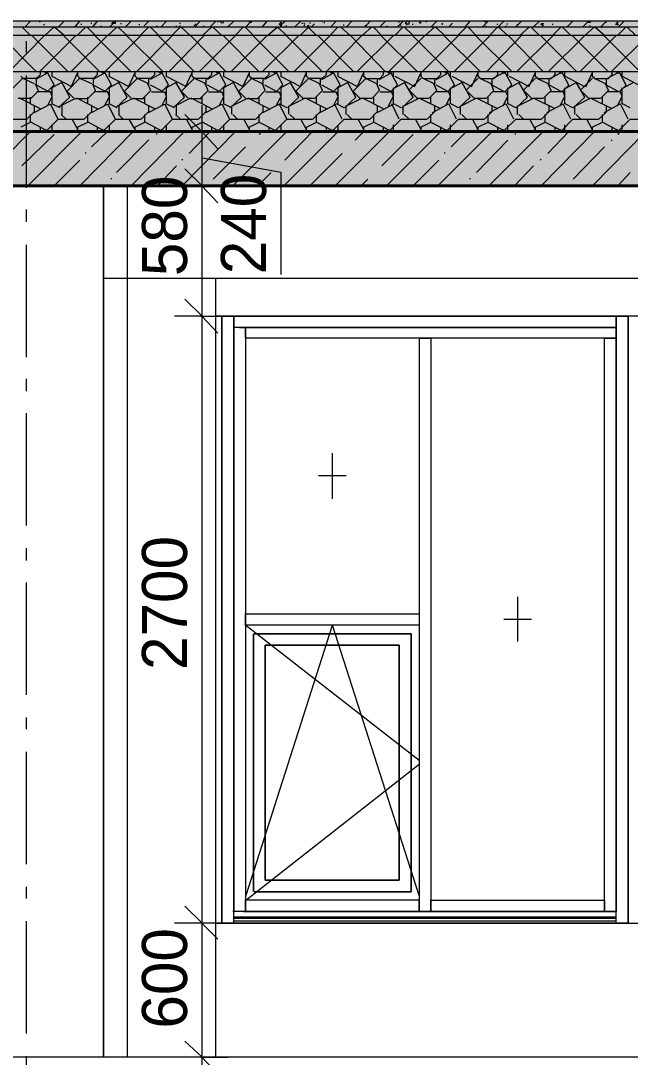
# Model space of a CAD drawing. Header units: millimetres. Extents: x -135211 to 49383, y -8033 to 228499.
# Drawn here: x -17969 to -15257, y 57055 to 61668 of the extents above; entities that cross this region are included whole.
import ezdxf

# ---------------------------------------------------------------- set-up
doc = ezdxf.new("R2010")
doc.units = ezdxf.units.MM
doc.layers.add('PDF _Геометрия', color=7, linetype='Continuous', true_color=0x1d1d1d)
doc.layers.add('PDF _Сплошная заливка', color=7, linetype='Continuous', true_color=0xffffff)
doc.layers.add('PDF _Текст', color=7, linetype='Continuous')

msp = doc.modelspace()

# ---------------------------------------------------------------- hatches: boundary and pattern name
at = {"layer": 'PDF _Сплошная заливка', "transparency": 33554559}
h = msp.add_hatch(color=256, dxfattribs=at)
h.paths.add_polyline_path([(-25691.9, 61763.6), (-25780.5, 61766.9), (-25912.9, 61766.9), (-25912.9, 61742.4), (-25806.2, 61742.4), (-25691.9, 61738.2), (-25581.8, 61734), (-25353.2, 61725.5), (-25243.2, 61721.3), (-25014.6, 61712.8), (-24904.5, 61708.6), (-24676, 61700.1), (-24565.9, 61695.9), (-24451.6, 61691.6), (-24341.5, 61687.4), (-24227.2, 61683.2), (-24117.2, 61679), (-24002.9, 61674.7), (-23892.8, 61670.5), (-23892.8, 61695.9), (-24002.9, 61700.1), (-24117.2, 61704.3), (-24227.2, 61708.6), (-24455.8, 61717), (-24565.9, 61721.3), (-24680.2, 61725.5), (-24790.2, 61729.7), (-25018.8, 61738.2), (-25128.9, 61742.4), (-25243.2, 61746.7), (-25353.2, 61750.9), (-25581.8, 61759.4)])
h.paths.add_polyline_path([(-263.8, 61742.4), (-263.8, 61766.9), (-569.8, 61766.9), (-763.3, 61763.6), (-1017.3, 61759.4), (-1267.1, 61755.1), (-1521.1, 61750.9), (-2020.6, 61742.4), (-2274.5, 61738.2), (-2524.3, 61734), (-2778.3, 61729.7), (-3028, 61725.5), (-3282, 61721.3), (-3781.5, 61712.8), (-4035.5, 61708.6), (-4285.3, 61704.3), (-4539.2, 61700.1), (-5038.7, 61691.6), (-5292.7, 61687.4), (-5542.5, 61683.2), (-5796.5, 61679), (-6046.2, 61674.7), (-6300.2, 61670.5), (-22601.7, 61666.3), (-22601.7, 61640.9), (-6300.2, 61645.1), (-6046.2, 61649.3), (-5796.5, 61653.6), (-5542.5, 61657.8), (-5292.7, 61662), (-5038.7, 61666.3), (-4539.2, 61674.7), (-4285.3, 61679), (-4035.5, 61683.2), (-3781.5, 61687.4), (-3282, 61695.9), (-3028, 61700.1), (-2778.3, 61704.3), (-2524.3, 61708.6), (-2274.5, 61712.8), (-2020.6, 61717), (-1521.1, 61725.5), (-1267.1, 61729.7), (-1017.3, 61734), (-763.3, 61738.2), (-513.6, 61742.4)])
h = msp.add_hatch(color=256, dxfattribs=at)
h.paths.add_polyline_path([(-25691.9, 61738.2), (-25779.1, 61741.4), (-25912.9, 61741.4), (-25912.9, 61704.3), (-25806.2, 61704.3), (-25691.9, 61700.1), (-25581.8, 61695.9), (-25353.2, 61687.4), (-25243.2, 61683.2), (-25014.6, 61674.7), (-24904.5, 61670.5), (-24676, 61662), (-24565.9, 61657.8), (-24451.6, 61653.6), (-24341.5, 61649.3), (-24227.2, 61645.1), (-24117.2, 61640.9), (-24002.9, 61636.6), (-23892.8, 61632.4), (-23892.8, 61670.5), (-24002.9, 61674.7), (-24117.2, 61679), (-24227.2, 61683.2), (-24455.8, 61691.6), (-24565.9, 61695.9), (-24680.2, 61700.1), (-24790.2, 61704.3), (-25018.8, 61712.8), (-25128.9, 61717), (-25243.2, 61721.3), (-25353.2, 61725.5), (-25581.8, 61734)])
h.paths.add_polyline_path([(-263.8, 61704.3), (-263.8, 61741.4), (-572.7, 61741.4), (-763.3, 61738.2), (-1017.3, 61734), (-1267.1, 61729.7), (-1521.1, 61725.5), (-2020.6, 61717), (-2274.5, 61712.8), (-2524.3, 61708.6), (-2778.3, 61704.3), (-3028, 61700.1), (-3282, 61695.9), (-3781.5, 61687.4), (-4035.5, 61683.2), (-4285.3, 61679), (-4539.2, 61674.7), (-5038.7, 61666.3), (-5292.7, 61662), (-5542.5, 61657.8), (-5796.5, 61653.6), (-6046.2, 61649.3), (-6300.2, 61645.1), (-22601.7, 61640.9), (-22601.7, 61602.8), (-6300.2, 61607), (-6046.2, 61611.2), (-5796.5, 61615.5), (-5542.5, 61619.7), (-5292.7, 61623.9), (-5038.7, 61628.2), (-4539.2, 61636.6), (-4285.3, 61640.9), (-4035.5, 61645.1), (-3781.5, 61649.3), (-3282, 61657.8), (-3028, 61662), (-2778.3, 61666.3), (-2524.3, 61670.5), (-2274.5, 61674.7), (-2020.6, 61679), (-1521.1, 61687.4), (-1267.1, 61691.6), (-1017.3, 61695.9), (-763.3, 61700.1), (-513.6, 61704.3)])
h = msp.add_hatch(color=256, dxfattribs=at)
h.paths.add_polyline_path([(-25691.9, 61700.1), (-25779.3, 61703.4), (-25912.9, 61703.4), (-25912.9, 61543.5), (-25806.2, 61543.5), (-25691.9, 61539.3), (-25581.8, 61535), (-25353.2, 61526.6), (-25243.2, 61522.3), (-25014.6, 61513.9), (-24904.5, 61509.6), (-24676, 61501.2), (-24565.9, 61496.9), (-24451.6, 61492.7), (-24341.5, 61488.5), (-24227.2, 61484.2), (-24117.2, 61480), (-24002.9, 61475.8), (-23892.8, 61471.5), (-23892.8, 61632.4), (-24002.9, 61636.6), (-24117.2, 61640.9), (-24227.2, 61645.1), (-24455.8, 61653.6), (-24565.9, 61657.8), (-24680.2, 61662), (-24790.2, 61666.3), (-25018.8, 61674.7), (-25128.9, 61679), (-25243.2, 61683.2), (-25353.2, 61687.4), (-25581.8, 61695.9)])
h.paths.add_polyline_path([(-263.8, 61543.5), (-263.8, 61703.4), (-572.3, 61703.4), (-763.3, 61700.1), (-1017.3, 61695.9), (-1267.1, 61691.6), (-1521.1, 61687.4), (-2020.6, 61679), (-2274.5, 61674.7), (-2524.3, 61670.5), (-2778.3, 61666.3), (-3028, 61662), (-3282, 61657.8), (-3781.5, 61649.3), (-4035.5, 61645.1), (-4285.3, 61640.9), (-4539.2, 61636.6), (-5038.7, 61628.2), (-5292.7, 61623.9), (-5542.5, 61619.7), (-5796.5, 61615.5), (-6046.2, 61611.2), (-6300.2, 61607), (-22601.7, 61602.8), (-22601.7, 61441.9), (-6300.2, 61446.1), (-6046.2, 61450.4), (-5796.5, 61454.6), (-5542.5, 61458.8), (-5292.7, 61463.1), (-5038.7, 61467.3), (-4539.2, 61475.8), (-4285.3, 61480), (-4035.5, 61484.2), (-3781.5, 61488.5), (-3282, 61496.9), (-3028, 61501.2), (-2778.3, 61505.4), (-2524.3, 61509.6), (-2274.5, 61513.9), (-2020.6, 61518.1), (-1521.1, 61526.6), (-1267.1, 61530.8), (-1017.3, 61535), (-763.3, 61539.3), (-513.6, 61543.5)])
h = msp.add_hatch(color=256, dxfattribs=at)
h.paths.add_polyline_path([(-25691.9, 61539.3), (-25779.5, 61542.5), (-25912.9, 61542.5), (-25912.9, 61175.2), (-23892.8, 61175.2), (-23892.8, 61471.5), (-24002.9, 61475.8), (-24117.2, 61480), (-24227.2, 61484.2), (-24455.8, 61492.7), (-24565.9, 61496.9), (-24680.2, 61501.2), (-24790.2, 61505.4), (-25018.8, 61513.9), (-25128.9, 61518.1), (-25243.2, 61522.3), (-25353.2, 61526.6), (-25581.8, 61535)])
h.paths.add_polyline_path([(-263.8, 61175.2), (-263.8, 61542.5), (-571.9, 61542.5), (-763.3, 61539.3), (-1017.3, 61535), (-1267.1, 61530.8), (-1521.1, 61526.6), (-2020.6, 61518.1), (-2274.5, 61513.9), (-2524.3, 61509.6), (-2778.3, 61505.4), (-3028, 61501.2), (-3282, 61496.9), (-3781.5, 61488.5), (-4035.5, 61484.2), (-4285.3, 61480), (-4539.2, 61475.8), (-5038.7, 61467.3), (-5292.7, 61463.1), (-5542.5, 61458.8), (-5796.5, 61454.6), (-6046.2, 61450.4), (-6300.2, 61446.1), (-22601.7, 61441.9), (-22601.7, 61175.2)])
h = msp.add_hatch(color=256, dxfattribs=at)
h.paths.add_polyline_path([(-89594.3, 60933.9), (-89594.3, 61174.9), (-103546, 61174.9), (-103546, 60933.9)])
h.paths.add_polyline_path([(146.8, 60933.9), (146.8, 61174.9), (-22999.7, 61174.9), (-22999.7, 60933.9)])
h.paths.add_polyline_path([(-23351, 60933.9), (-23351, 61174.9), (-26352.2, 61174.9), (-26352.2, 60933.9)])
h.paths.add_polyline_path([(-26398.8, 60933.9), (-26398.8, 61174.9), (-44097.3, 61174.9), (-44097.3, 60933.9)])
h.paths.add_polyline_path([(-45350.3, 60933.9), (-45350.3, 61174.9), (-51128.4, 61174.9), (-51128.4, 60933.9)])
h.paths.add_polyline_path([(-77398.8, 60933.9), (-77398.8, 61174.9), (-79396.8, 61174.9), (-79396.8, 60933.9)])
h.paths.add_polyline_path([(-82897.6, 60933.9), (-82897.6, 61174.9), (-86097.8, 61174.9), (-86097.8, 60933.9)])

# ---------------------------------------------------------------- linework, layer by layer
at = {"layer": 'PDF _Геометрия', "color": 7, "lineweight": 40}
for points in [[(-96.7, 62372.5), (-96.7, 61174.5), (-22994.2, 61174.5)], [(-22998.7, 60933.8), (-351.1, 60933.8), (-351.1, 60353.8)]]:
    msp.add_lwpolyline(points, dxfattribs=at)
at = {"layer": 'PDF _Геометрия', "color": 7, "lineweight": 9}
for points in [[(-22594, 61174.2), (-254.6, 61174.2), (-254.6, 61542.5), (-254.6, 61703.4), (-254.6, 61741.4), (-254.6, 61766.9), (-254.6, 61771.1), (-254.6, 61775.3), (-254.6, 62372.2), (-258.7, 62372.2)], [(-17943.1, 61525.7), (-17943.1, 61576.5)], [(-17943.1, 60924.6), (-17943.1, 61424.1)], [(-17162.2, 49092.1), (-17162.2, 48651.7), (-17162.2, 52533.8), (-17162.2, 52855.5), (-17162.2, 53452.5), (-17162.2, 56153.3), (-17162.2, 56733.3), (-17162.2, 57055.1), (-17162.2, 57652), (-17162.2, 60352.8), (-17162.2, 60932.8), (-17162.2, 61292.7)], [(-17162.2, 61174.1), (-17284.7, 61174.1)], [(-17163.1, 61174.2), (-17056.9, 61174.2)], [(-16811.2, 60539.2), (-16811.2, 60992.1), (-17162.6, 61055.6)], [(-18299.5, 60933.7), (-17600.9, 60933.7), (-17600.9, 57056.2), (-17600.9, 60933.7), (-17600.9, 60523.1)], [(-17597.1, 60933.2), (-17495.6, 60933.2), (-17495.6, 57055.6)], [(-17597, 60522.6), (-12547.1, 60522.6), (-12547.1, 60933.3), (-12547.1, 57055.6), (-12547.1, 60522.6), (-13347.3, 60522.6)], [(-12547.1, 60933.3), (-17597, 60933.3)], [(-17162.2, 60932.8), (-17284.7, 60932.8)], [(-17163.1, 60932.9), (-17056.9, 60932.9)], [(-17943.1, 60772.2), (-17943.1, 60827.2)], [(-17943.1, 60171.1), (-17943.1, 60670.6)], [(-17100.8, 57056.1), (-17100.8, 60523)], [(-17162.2, 60352.8), (-17284.7, 60352.8)], [(-17167.8, 60353.6), (-17074.5, 60353.6)], [(-17100.1, 57652.8), (-17074.5, 57652.8), (-17074.5, 60353.6), (-17074.5, 57652.8), (-17074.5, 57729), (-17074.5, 59003.2), (-17074.5, 60277.4), (-17074.5, 60353.6), (-17100.1, 60353.6)], [(-14144.4, 60353), (-13442, 60353), (-17095.2, 60353)], [(-17072.4, 57652.5), (-17021.8, 57652.5), (-17021.8, 57728.7), (-17021.8, 59002.9), (-17021.8, 60277.2), (-17021.8, 60302.5), (-17021.8, 60353.4), (-17072.4, 60353.4)], [(-17070.1, 60353), (-15267, 60353), (-15267, 57652.1), (-17070.1, 57652.1)], [(-17021.8, 60353.4), (-17021.8, 60277.2), (-17021.8, 59002.9), (-17021.8, 57703.3)], [(-16995.5, 60353.2), (-17021.2, 60353.2)], [(-16170.7, 60353.3), (-16996.5, 60353.3)], [(-15346, 60353.4), (-16171.7, 60353.4)], [(-15345, 60353.3), (-15319.6, 60353.3), (-15319.6, 60302.5), (-15345, 60302.5)], [(-15319.6, 57652.5), (-15319.6, 57728.6), (-15319.6, 59002.8), (-15319.6, 60277.1), (-15319.6, 60353.3)], [(-15317.7, 60353), (-15267, 60353), (-15267, 57652.1), (-15317.7, 57652.1)], [(-15267, 57652.1), (-15267, 57728.3), (-15267, 59002.6), (-15267, 60276.9), (-15267, 60353)], [(-15265.9, 57652), (-14143.9, 57652), (-14143.9, 60352.9), (-14143.9, 57652), (-14143.9, 57728.1), (-14143.9, 59002.4), (-14143.9, 60276.7), (-14143.9, 60352.9), (-15265.9, 60352.9)], [(-16995.5, 60302.4), (-17021.2, 60302.4)], [(-16969.2, 60255.7), (-16969.2, 60302.2), (-17019.8, 60302.2)], [(-16969.2, 60302.2), (-16969.2, 60276.9), (-16969.2, 59002.7), (-16969.2, 57703), (-17019.8, 57703)], [(-16996.5, 60302.5), (-16170.7, 60302.5), (-16970.6, 60302.5)], [(-15346, 60302.6), (-16171.7, 60302.6)], [(-16170.2, 60302.5), (-15319.6, 60302.5), (-15319.6, 60255.9), (-16170.2, 60255.9)], [(-15370.3, 60255.9), (-15319.6, 60255.9), (-15319.6, 59002.8), (-15319.6, 57703.2), (-17021.4, 57703.2)], [(-16197.1, 60256.1), (-16197.1, 59003), (-16197.1, 57703.4), (-16197.1, 57754.2), (-16971.6, 57754.2)], [(-16170.7, 60255.9), (-16970.6, 60255.9)], [(-16195.4, 60255.8), (-16144.4, 60255.8), (-16144.4, 59002.7), (-16144.4, 57703.1), (-16144.4, 57754)], [(-16147.3, 57754.3), (-15372.3, 57754.3), (-15372.3, 57703.6), (-16147.3, 57703.6), (-15372.3, 57703.6), (-15372.3, 59003.1), (-15372.3, 60256.2)], [(-17943.1, 60018.7), (-17943.1, 60073.7)], [(-17943.1, 59421.8), (-17943.1, 59921.3)], [(-16583.1, 59743.3), (-16583.1, 59540.1)], [(-16521.7, 59642.1), (-16644.1, 59642.1)], [(-17943.1, 59265.1), (-17943.1, 59320.2)], [(-17943.1, 58668.2), (-17943.1, 59167.8)], [(-15758.4, 59104.2), (-15758.4, 58905.3)], [(-16971.6, 59028.4), (-16197.1, 59028.4), (-16197.1, 58977.7), (-16971.6, 58977.7)], [(-16969.2, 58977.3), (-16969.2, 59028)], [(-15696.9, 59002.9), (-15819.5, 59002.9)], [(-16583.1, 58977.1), (-16968, 57774.8)], [(-16967.3, 58977.7), (-16197.1, 58376.5)], [(-16197.1, 57775.4), (-16582.5, 58977.7)], [(-17943.1, 58515.8), (-17943.1, 58566.6)], [(-17943.1, 57914.7), (-17943.1, 58414.2)], [(-16967.3, 57754.2), (-16197.1, 58359.6)], [(-17943.1, 57762.3), (-17943.1, 57813.2)], [(-16977.7, 57703), (-16969.2, 57703), (-16969.2, 57753.8)], [(-17943.1, 57161.2), (-17943.1, 57660.7)], [(-17013, 57703.9), (-17025.9, 57703.9)], [(-15319.6, 57660.9), (-17021.4, 57660.9)], [(-16188.3, 57703.4), (-16196.9, 57703.4)], [(-16195.4, 57703.1), (-16144.4, 57703.1), (-16157.3, 57703.1)], [(-15363.5, 57703.5), (-15372.2, 57703.5)], [(-15370.3, 57703.2), (-15319.6, 57703.2), (-15332.7, 57703.2)], [(-17162.2, 57652), (-17284.7, 57652)], [(-17167.8, 57652.8), (-17074.5, 57652.8)], [(-17095.2, 57652.1), (-13442, 57652.1), (-14144.4, 57652.1)], [(-9651.6, 57056.2), (-9651.6, 56975.8), (-9651.6, 57039.3), (-9651.6, 57047.8), (-9651.6, 57056.2), (-22900.9, 57056.2)], [(-17943.1, 57008.8), (-17943.1, 57059.6)], [(-17162.2, 57055.1), (-17225.6, 57055.1)], [(-17166.4, 57055.8), (-17048.1, 57055.8)]]:
    msp.add_lwpolyline(points, dxfattribs=at)
at = {"layer": 'PDF _Геометрия', "color": 7, "lineweight": 20}
for points in [[(-6291.2, 61665.2), (-22594.1, 61665.2)], [(-6291.2, 61639.8), (-22594.1, 61639.8)], [(-6291.2, 61601.7), (-22594.1, 61601.7)], [(-6291.2, 61440.9), (-22594.1, 61440.9)]]:
    msp.add_lwpolyline(points, dxfattribs=at)
at = {"layer": 'PDF _Геометрия', "lineweight": 9}
for points in [[(-17925.5, 61602.4), (-17963.7, 61640.5)], [(-17951, 61639.9), (-17925.5, 61665.3)], [(-17885.9, 61661.5), (-17881.7, 61665.7)], [(-17868.4, 61648.7), (-17864.1, 61652.9)], [(-17862.7, 61601.9), (-17820.3, 61640)], [(-17855.3, 61666.1), (-17855.3, 61666.1)], [(-17776.4, 61601.7), (-17818.9, 61639.8)], [(-17801.9, 61640.3), (-17776.4, 61665.8)], [(-17732.5, 61640.7), (-17732.5, 61640.7)], [(-17732.5, 61640.7), (-17732.5, 61640.7)], [(-17727.4, 61640.6), (-17706.2, 61666)], [(-17718.1, 61601.8), (-17679.9, 61640)], [(-17701.7, 61652.7), (-17697.4, 61652.7)], [(-17636, 61601.7), (-17674.3, 61639.7)], [(-17657.8, 61656.8), (-17653.5, 61656.8)], [(-17648.5, 61640.2), (-17627.2, 61665.7)], [(-17613.9, 61640.1), (-17609.7, 61644.4)], [(-17582.1, 61602.3), (-17539.5, 61640.4)], [(-17573.8, 61639.9), (-17548.3, 61665.3)], [(-17565.3, 61657.3), (-17548.3, 61657.3), (-17548.3, 61665.8)], [(-17561.3, 61656.9), (-17557, 61665.4)], [(-17495.6, 61602.1), (-17538.2, 61640.2)], [(-17521.9, 61653), (-17521.9, 61657.2)], [(-17503.6, 61640.6), (-17478.1, 61666)], [(-17443, 61652.7), (-17443, 61648.4)], [(-17437.5, 61602.2), (-17399.1, 61640.3)], [(-17434.2, 61665.8), (-17434.2, 61665.8)], [(-17420.4, 61644.5), (-17399.1, 61665.7)], [(-17355.2, 61602), (-17393.6, 61640.1)], [(-17345.7, 61639.9), (-17320.1, 61665.4)], [(-17297.1, 61602.1), (-17258.7, 61640.2)], [(-17276.3, 61640.8), (-17276.3, 61645.1)], [(-17263, 61657.7), (-17258.7, 61657.7)], [(-17263, 61645), (-17258.7, 61645)], [(-17214.8, 61602.4), (-17256.8, 61640.6)], [(-17197.3, 61648.9), (-17197.3, 61644.7)], [(-17196.6, 61639.8), (-17171, 61665.2)], [(-17192.8, 61653.1), (-17188.5, 61653.1)], [(-17160.4, 61602.6), (-17118.3, 61640.7)], [(-17157.7, 61644), (-17153.4, 61644)], [(-17126.4, 61640.6), (-17100.8, 61666)], [(-17074.5, 61602.4), (-17116.5, 61640.4)], [(-17092, 61665.9), (-17092, 61661.7)], [(-17083, 61665.9), (-17074.5, 61657.4)], [(-17070, 61656.8), (-17065.7, 61665.3)], [(-17065.7, 61656.8), (-17065.7, 61656.8)], [(-17047.5, 61640.2), (-17021.8, 61665.6)], [(-17015.7, 61602.5), (-16977.9, 61640.6)], [(-16934.1, 61602.2), (-16971.9, 61640.4)], [(-16968.5, 61639.9), (-16942.8, 61665.3)], [(-16951.6, 61661.6), (-16951.6, 61665.8)], [(-16951.4, 61661.6), (-16942.8, 61661.6), (-16942.8, 61665.8)], [(-16894.1, 61640.1), (-16872.7, 61665.5)], [(-16870.9, 61601.8), (-16828.8, 61639.9)], [(-16784.9, 61601.6), (-16827.1, 61639.7)], [(-16811.2, 61661), (-16811.2, 61661)], [(-16806.5, 61652.5), (-16793.7, 61665.1)], [(-16789.2, 61644.5), (-16784.9, 61644.5)], [(-16749.2, 61640.5), (-16723.5, 61665.9)], [(-16726.3, 61601.7), (-16688.4, 61639.8)], [(-16719, 61656.9), (-16714.7, 61656.9)], [(-16710.2, 61656.9), (-16705.9, 61652.6)], [(-16710.2, 61644.6), (-16705.9, 61648.9)], [(-16697, 61640.3), (-16688.4, 61648.8), (-16688.4, 61640.3)], [(-16653.3, 61602.7), (-16691.2, 61640.7)], [(-16683.9, 61657.8), (-16679.6, 61657.8)], [(-16674.9, 61640.8), (-16662.1, 61653.4)], [(-16644.5, 61665.6), (-16644.5, 61665.6)], [(-16631.3, 61665.5), (-16627, 61665.5)], [(-16627, 61653.3), (-16627, 61653.3)], [(-16618.2, 61657.5), (-16618.2, 61661.8)], [(-16594.7, 61602.7), (-16556.8, 61640.9)], [(-16590.6, 61639.8), (-16565.6, 61665.2)], [(-16561.1, 61640.3), (-16556.8, 61640.3)], [(-16556.8, 61640.3), (-16556.8, 61640.3)], [(-16504.1, 61602), (-16546.4, 61640.1)], [(-16534.8, 61649.2), (-16530.5, 61649.2)], [(-16520.4, 61640.6), (-16495.4, 61666)], [(-16449.9, 61602.1), (-16407.6, 61640.2)], [(-16438.2, 61648.7), (-16434, 61644.5)], [(-16437.9, 61639.7), (-16416.4, 61665.1)], [(-16363.8, 61601.9), (-16401.8, 61640)], [(-16372.5, 61665.5), (-16372.5, 61665.5)], [(-16371.3, 61640.4), (-16346.2, 61665.9)], [(-16341.7, 61644.7), (-16337.4, 61640.4)], [(-16305.3, 61602), (-16267.2, 61640.1)], [(-16292.4, 61640.1), (-16267.2, 61665.5)], [(-16289.1, 61661.9), (-16284.8, 61661.9)], [(-16280.3, 61649.1), (-16276, 61649.1)], [(-16223.4, 61601.8), (-16261.4, 61639.9)], [(-16258.3, 61656.9), (-16249.7, 61665.4)], [(-16258.1, 61656.9), (-16240.9, 61652.7), (-16240.9, 61665.4)], [(-16254, 61648.5), (-16249.7, 61652.7)], [(-16227.7, 61652.6), (-16223.4, 61652.6)], [(-16214.6, 61644.6), (-16214.6, 61644.6)], [(-16196.9, 61656.7), (-16188.3, 61665.2)], [(-16192.6, 61657.8), (-16188.3, 61657.8)], [(-16169.2, 61602.4), (-16126.9, 61640.5)], [(-16166.3, 61661.9), (-16162, 61666.1)], [(-16162, 61661.4), (-16162, 61661.4)], [(-16143.2, 61640.5), (-16118.1, 61665.9)], [(-16083, 61602.3), (-16125.4, 61640.4)], [(-16096.1, 61656.8), (-16091.8, 61652.6)], [(-16096.1, 61653.1), (-16091.8, 61653.1)], [(-16065.1, 61640.2), (-16047.9, 61657.2)], [(-16024.6, 61602.4), (-15986.5, 61640.5)], [(-15995.3, 61648.5), (-15995.3, 61648.5)], [(-15989.8, 61640.4), (-15968.9, 61665.8)], [(-15942.6, 61602.1), (-15980.7, 61640.3)], [(-15915.2, 61640.1), (-15890, 61665.5)], [(-15907.4, 61665.5), (-15898.7, 61661.2), (-15898.7, 61665.5)], [(-15903.1, 61644.3), (-15898.7, 61644.3)], [(-15894.3, 61640.6), (-15890, 61640.6)], [(-15884.3, 61602.3), (-15846.1, 61640.4)], [(-15850.4, 61653.1), (-15846.1, 61653.1)], [(-15845, 61640.8), (-15819.8, 61666.1)], [(-15802.2, 61602.6), (-15844.7, 61640.7)], [(-15828.5, 61640.3), (-15828.5, 61640.3)], [(-15811, 61645), (-15811, 61640.7)], [(-15806.5, 61653.4), (-15802.2, 61653.4)], [(-15766, 61640.5), (-15740.8, 61665.8)], [(-15758.4, 61648.5), (-15758.4, 61652.7)], [(-15748.2, 61602.7), (-15705.7, 61640.8)], [(-15705.7, 61665.1), (-15705.7, 61665.1)], [(-15661.8, 61602.5), (-15700.1, 61640.7)], [(-15687.1, 61640.1), (-15661.8, 61665.5)], [(-15657.3, 61653.2), (-15644.3, 61657.5), (-15648.6, 61644.8)], [(-15652.9, 61652.7), (-15644.3, 61644.3)], [(-15604.7, 61653), (-15600.4, 61653)], [(-15603.6, 61602.6), (-15565.3, 61640.7)], [(-15521.5, 61602.4), (-15559.7, 61640.5)], [(-15538, 61640), (-15512.7, 61665.4)], [(-15468.8, 61644.6), (-15468.8, 61644.6)], [(-15467.8, 61640.7), (-15442.5, 61666.1)], [(-15458.8, 61602), (-15416.2, 61640.1)], [(-15446.8, 61661.4), (-15442.5, 61665.6)], [(-15446.7, 61661.3), (-15433.7, 61661.3), (-15433.7, 61665.6)], [(-15438, 61644.4), (-15433.7, 61644.4)], [(-15372.3, 61601.8), (-15414.9, 61639.9)], [(-15388.8, 61640.4), (-15363.5, 61665.8)], [(-15367.9, 61661.5), (-15363.5, 61661.5)], [(-15346, 61657.2), (-15346, 61657.2)], [(-15323.9, 61653.4), (-15310.9, 61649.1), (-15315.2, 61661.8)], [(-15319.6, 61652.9), (-15310.9, 61661.3)], [(-15314.1, 61601.9), (-15275.8, 61640)], [(-15309.9, 61640), (-15284.6, 61665.4)], [(-15231.9, 61601.7), (-15270.3, 61639.8)], [(-17899.2, 61440.9), (-18059.8, 61601.8)], [(-18020.5, 61441.3), (-17864.1, 61602.1)], [(-17758.8, 61440.8), (-17919.6, 61601.7)], [(-17884.6, 61441.7), (-17723.7, 61602.6)], [(-17618.4, 61441.3), (-17779.4, 61602.1)], [(-17744.4, 61441.7), (-17583.4, 61602.5)], [(-17478.1, 61441.1), (-17639.2, 61602)], [(-17594.7, 61441), (-17434.2, 61601.9)], [(-17346.2, 61433.1), (-17337.7, 61441.6), (-17498.3, 61602.5)], [(-17454.5, 61440.9), (-17293.8, 61601.7)], [(-17197.3, 61441.5), (-17358.1, 61602.4)], [(-17310.1, 61440.8), (-17153.4, 61601.7)], [(-17056.9, 61441.4), (-17213.7, 61602.3)], [(-17174.1, 61441.3), (-17013, 61602.1)], [(-16907.8, 61440.8), (-17068.3, 61601.6)], [(-17033.2, 61441.2), (-16872.7, 61602)], [(-16776.1, 61441.8), (-16936.9, 61602.6)], [(-16893, 61441.6), (-16732.3, 61602.5)], [(-16627, 61441.1), (-16787.9, 61602)], [(-16752.9, 61441.5), (-16591.9, 61602.3)], [(-16486.6, 61441.1), (-16647.7, 61601.9)], [(-16608.4, 61441.4), (-16451.5, 61602.3)], [(-16346.2, 61441), (-16502.5, 61601.9)], [(-16471.8, 61441.9), (-16311.1, 61602.7)], [(-16205.8, 61441.4), (-16366.6, 61602.3)], [(-16331.6, 61441.8), (-16170.7, 61602.6)], [(-16074.1, 61432.9), (-16065.4, 61441.3), (-16226.4, 61602.2)], [(-16182.6, 61441.1), (-16021.6, 61602)], [(-15925.1, 61441.8), (-16086.2, 61602.6)], [(-16041.7, 61441), (-15881.2, 61601.9)], [(-15784.7, 61441.7), (-15945.3, 61602.6)], [(-15897.2, 61441), (-15740.8, 61601.8)], [(-15644.3, 61441.6), (-15800.8, 61602.4)], [(-15761.3, 61441.4), (-15600.4, 61602.2)], [(-15495.1, 61441), (-15656.2, 61601.8)], [(-15621.1, 61441.3), (-15460, 61602.2)], [(-15354.7, 61440.9), (-15515.3, 61601.7)], [(-15480.2, 61441.7), (-15319.6, 61602.6)], [(-15214.4, 61441.3), (-15375.1, 61602.1)], [(-15340, 61441.6), (-15179.3, 61602.5)], [(-18015.8, 61356.5), (-17960.6, 61411.5)], [(-17960.6, 61412.1), (-17969.1, 61420.6)], [(-17908, 61386.4), (-17963.2, 61411.8)], [(-17958.6, 61411.8), (-17899.2, 61411.8)], [(-17901.8, 61407.3), (-17846.6, 61436.9)], [(-17899.2, 61381.6), (-17899.2, 61407)], [(-17898.7, 61411.7), (-17881.7, 61428.6), (-17881.7, 61441.4)], [(-17855.3, 61433.3), (-17868.1, 61441.8)], [(-17855.1, 61433.2), (-17846.6, 61441.7)], [(-17850, 61352.7), (-17820.3, 61382.3), (-17850, 61437.3)], [(-17741.3, 61373.5), (-17829.8, 61420.1)], [(-17829, 61419.9), (-17829, 61441.1)], [(-17761.5, 61356.4), (-17706.2, 61411.5)], [(-17744.7, 61373.9), (-17715, 61437.5), (-17719.2, 61441.6)], [(-17715, 61420.5), (-17715, 61441.6)], [(-17706.2, 61412), (-17714.7, 61420.5)], [(-17653.5, 61386.4), (-17708.8, 61411.7)], [(-17704.3, 61411.7), (-17644.8, 61411.7)], [(-17647.4, 61407.2), (-17592.1, 61436.9)], [(-17644.8, 61381.6), (-17644.8, 61406.9)], [(-17644.2, 61411.7), (-17627.2, 61428.5), (-17627.2, 61441.3)], [(-17600.9, 61433.2), (-17613.7, 61441.7)], [(-17600.6, 61433.2), (-17592.1, 61441.6)], [(-17595.6, 61352.7), (-17565.8, 61382.3), (-17595.6, 61437.3)], [(-17486.8, 61373.4), (-17575.6, 61420)], [(-17574.6, 61419.9), (-17574.6, 61441)], [(-17506.4, 61356.3), (-17451.7, 61411.4)], [(-17490.3, 61373.9), (-17460.5, 61437.3), (-17464.8, 61441.6)], [(-17460.5, 61420.4), (-17460.5, 61441.6)], [(-17451.7, 61411.9), (-17460.3, 61420.4)], [(-17399.1, 61386.3), (-17453.8, 61411.7)], [(-17449.3, 61411.6), (-17390.3, 61411.6)], [(-17399.1, 61382.6), (-17399.1, 61408)], [(-17392.4, 61407.2), (-17337.7, 61436.8)], [(-17389.8, 61411.6), (-17372.8, 61428.5), (-17372.8, 61441.3)], [(-17346.5, 61433.2), (-17359.2, 61441.6)], [(-17341.2, 61352.6), (-17311.4, 61382.2), (-17341.2, 61437.3)], [(-17232.4, 61373.4), (-17321.3, 61420)], [(-17320.1, 61419.8), (-17320.1, 61441)], [(-17252.1, 61356.3), (-17197.3, 61411.4)], [(-17236, 61373.8), (-17206.1, 61437.3), (-17210.3, 61441.6)], [(-17206.1, 61420.4), (-17206.1, 61441.6)], [(-17197.3, 61411.9), (-17205.8, 61420.3)], [(-17144.6, 61386.3), (-17199.5, 61411.7)], [(-17195, 61411.6), (-17135.9, 61411.6)], [(-17144.6, 61382.6), (-17144.6, 61408)], [(-17138.1, 61407.1), (-17083.2, 61436.8)], [(-17135.4, 61411.6), (-17118.3, 61428.4), (-17118.3, 61441.2)], [(-17092, 61433.1), (-17104.8, 61441.6)], [(-17091.8, 61433.1), (-17083.2, 61441.5)], [(-17086.8, 61352.5), (-17056.9, 61382.2), (-17086.8, 61437.2)], [(-16977.9, 61373.3), (-17067.1, 61419.9)], [(-17065.7, 61419.7), (-17065.7, 61440.9)], [(-16997.8, 61356.3), (-16942.8, 61411.3)], [(-16981.6, 61373.8), (-16951.6, 61437.2), (-16955.9, 61441.5)], [(-16951.6, 61420.3), (-16951.6, 61441.5)], [(-16942.8, 61411.8), (-16951.4, 61420.3)], [(-16890.2, 61386.2), (-16945.2, 61411.6)], [(-16940.7, 61411.6), (-16881.4, 61411.6)], [(-16890.2, 61382.5), (-16890.2, 61407.9)], [(-16883.8, 61407.1), (-16828.8, 61436.7)], [(-16881, 61411.5), (-16863.9, 61428.4), (-16863.9, 61441.1)], [(-16837.6, 61433), (-16850.4, 61441.5)], [(-16837.4, 61433), (-16828.8, 61441.5)], [(-16831.7, 61352.5), (-16802.5, 61382.1), (-16831.7, 61437.1)], [(-16723.5, 61373.3), (-16812.1, 61419.8)], [(-16811.2, 61419.7), (-16811.2, 61440.9)], [(-16743.4, 61356.2), (-16688.4, 61411.2)], [(-16726.5, 61373.7), (-16697.2, 61437.2), (-16701.5, 61441.4)], [(-16697.2, 61420.3), (-16697.2, 61441.4)], [(-16688.4, 61411.8), (-16697, 61420.2)], [(-16635.8, 61386.2), (-16690.8, 61411.5)], [(-16686.3, 61411.5), (-16627, 61411.5)], [(-16635.8, 61382.4), (-16635.8, 61407.8)], [(-16629.4, 61407), (-16574.3, 61436.7)], [(-16626.6, 61411.5), (-16609.4, 61428.3), (-16609.4, 61441.1)], [(-16583.1, 61433), (-16596, 61441.5)], [(-16582.9, 61432.9), (-16574.3, 61441.5)], [(-16577.4, 61352.4), (-16548, 61382.1), (-16577.4, 61437.1)], [(-16469, 61373.3), (-16557.9, 61419.8)], [(-16556.8, 61419.7), (-16556.8, 61440.8)], [(-16489.1, 61356.2), (-16434, 61411.2)], [(-16472.1, 61373.7), (-16442.7, 61437.1), (-16447, 61441.4)], [(-16442.7, 61420.2), (-16442.7, 61441.4)], [(-16434, 61411.7), (-16442.6, 61420.1)], [(-16381.3, 61386.1), (-16436.5, 61411.5)], [(-16432, 61411.4), (-16372.5, 61411.4)], [(-16381.3, 61382.4), (-16381.3, 61407.8)], [(-16375.1, 61407), (-16319.9, 61436.6)], [(-16372.2, 61411.4), (-16355, 61428.3), (-16355, 61441)], [(-16328.7, 61433), (-16341.6, 61441.4)], [(-16328.5, 61432.9), (-16319.9, 61441.3)], [(-16323, 61352.3), (-16293.6, 61382), (-16323, 61437)], [(-16311.1, 61420.7), (-16311.1, 61441.9)], [(-16214.6, 61373.2), (-16303.6, 61419.8)], [(-16243.6, 61357.2), (-16188.3, 61412.2)], [(-16217.7, 61373.6), (-16188.3, 61437.1), (-16192.6, 61441.3)], [(-16188.3, 61420.1), (-16188.3, 61441.3)], [(-16179.5, 61411.7), (-16188.1, 61420.1)], [(-16126.9, 61386), (-16182.2, 61411.5)], [(-16177.7, 61411.4), (-16118.1, 61411.4)], [(-16126.9, 61382.3), (-16126.9, 61407.7)], [(-16120.8, 61406.9), (-16065.4, 61436.5)], [(-16117.8, 61411.3), (-16100.5, 61428.2), (-16100.5, 61440.9)], [(-16074.2, 61432.9), (-16087.2, 61441.4)], [(-16068.6, 61352.3), (-16039.1, 61381.9), (-16068.6, 61437)], [(-16056.7, 61420.6), (-16056.7, 61441.8)], [(-15960.2, 61373.1), (-16049.4, 61419.7)], [(-15988.5, 61357.2), (-15933.8, 61412.2)], [(-15963.3, 61373.6), (-15933.8, 61437), (-15938.1, 61441.3)], [(-15933.8, 61420.1), (-15933.8, 61441.3)], [(-15925.1, 61411.6), (-15933.7, 61420.1)], [(-15872.4, 61386), (-15927.1, 61411.4)], [(-15922.7, 61411.4), (-15863.6, 61411.4)], [(-15874.5, 61408), (-15819.8, 61437.6)], [(-15872.4, 61382.3), (-15872.4, 61407.7)], [(-15863.4, 61411.2), (-15846.1, 61428.2), (-15846.1, 61440.9)], [(-15819.8, 61432.8), (-15832.7, 61441.3)], [(-15819.6, 61432.8), (-15811, 61441.2)], [(-15814.2, 61352.2), (-15784.7, 61381.9), (-15814.2, 61436.9)], [(-15802.2, 61420.6), (-15802.2, 61441.7)], [(-15705.7, 61373), (-15794.4, 61419.6)], [(-15734.2, 61357.1), (-15679.4, 61412.1)], [(-15708.9, 61373.5), (-15679.4, 61436.9), (-15683.7, 61441.2)], [(-15679.4, 61420.1), (-15679.4, 61441.2)], [(-15670.6, 61411.6), (-15679.3, 61420)], [(-15618, 61385.9), (-15672.8, 61411.3)], [(-15668.4, 61411.3), (-15609.2, 61411.3)], [(-15620.2, 61407.9), (-15565.3, 61437.6)], [(-15618, 61382.2), (-15618, 61407.6)], [(-15608.2, 61411.2), (-15591.6, 61428.1), (-15591.6, 61440.8)], [(-15565.3, 61432.8), (-15578.3, 61441.2)], [(-15565.2, 61432.7), (-15556.5, 61441.2)], [(-15559.8, 61352.2), (-15530.2, 61381.8), (-15559.8, 61436.9)], [(-15460, 61374.1), (-15548.9, 61420.6)], [(-15547.8, 61420.5), (-15547.8, 61441.7)], [(-15479.9, 61357), (-15424.9, 61412)], [(-15454.6, 61373.4), (-15424.9, 61436.9), (-15429.3, 61441.1)], [(-15424.9, 61420), (-15424.9, 61441.1)], [(-15416.2, 61411.5), (-15424.8, 61420)], [(-15363.5, 61385.9), (-15418.5, 61411.2)], [(-15414, 61411.2), (-15354.7, 61411.2)], [(-15365.8, 61407.8), (-15310.9, 61437.5)], [(-15363.5, 61382.2), (-15363.5, 61407.6)], [(-15353.8, 61411.2), (-15337.2, 61428.1), (-15337.2, 61440.8)], [(-15310.9, 61432.7), (-15323.9, 61441.2)], [(-15310.8, 61432.7), (-15302.1, 61441.2)], [(-15305.4, 61352.2), (-15275.8, 61381.7), (-15305.4, 61436.8)], [(-15205.6, 61374), (-15294.6, 61420.6)], [(-15293.3, 61420.5), (-15293.3, 61441.7)], [(-17924.4, 61322.3), (-17890.4, 61356.2), (-17903.2, 61385.8)], [(-17846.6, 61352.3), (-17901.8, 61381.9)], [(-17897.3, 61352.2), (-17837.8, 61352.2)], [(-17850.3, 61288.7), (-17829, 61331.1), (-17837.5, 61352.2)], [(-17831.9, 61369.4), (-17785.2, 61394.9)], [(-17829, 61297.2), (-17829, 61369.2)], [(-17801.1, 61281), (-17750.1, 61327.5), (-17788.3, 61395.3)], [(-17732.5, 61323.2), (-17766.5, 61357.1)], [(-17670, 61322.2), (-17636, 61356.1), (-17648.8, 61385.8)], [(-17592.1, 61352.3), (-17647.4, 61381.8)], [(-17642.9, 61352.2), (-17583.4, 61352.2)], [(-17595.9, 61288.7), (-17574.6, 61331), (-17583.1, 61352.2)], [(-17577.5, 61369.4), (-17530.7, 61394.8)], [(-17574.6, 61297.1), (-17574.6, 61369.1)], [(-17546.7, 61280.9), (-17495.6, 61327.5), (-17533.9, 61395.2)], [(-17478.1, 61323.2), (-17512.1, 61357.1)], [(-17424.4, 61323.3), (-17390.3, 61357.1), (-17403.1, 61386.8)], [(-17337.7, 61352.2), (-17392.4, 61381.8)], [(-17387.9, 61352.1), (-17328.9, 61352.1)], [(-17341.5, 61288.6), (-17320.1, 61331), (-17328.7, 61352.1)], [(-17322.5, 61369.3), (-17276.3, 61394.8)], [(-17320.1, 61297), (-17320.1, 61369)], [(-17291.7, 61280.9), (-17241.2, 61327.4), (-17279.6, 61395.1)], [(-17223.6, 61323.1), (-17257.8, 61357)], [(-17170.1, 61323.3), (-17135.9, 61357.1), (-17148.7, 61386.7)], [(-17083.2, 61352.1), (-17138.1, 61381.8)], [(-17133.6, 61352.1), (-17074.5, 61352.1)], [(-17087.1, 61288.5), (-17065.7, 61330.9), (-17074.2, 61352.1)], [(-17068.1, 61369.3), (-17021.8, 61394.7)], [(-17065.7, 61297), (-17065.7, 61368.9)], [(-17037.3, 61280.8), (-16986.7, 61327.4), (-17024.5, 61395.1)], [(-16969.2, 61323.1), (-17002.7, 61356.9)], [(-16915, 61323.2), (-16881.4, 61357.1), (-16894.3, 61386.7)], [(-16828.8, 61352), (-16883.8, 61381.7)], [(-16879.3, 61352), (-16820, 61352)], [(-16832.7, 61288.5), (-16811.2, 61330.8), (-16819.8, 61352)], [(-16813.8, 61369.2), (-16767.4, 61394.6)], [(-16811.2, 61296.9), (-16811.2, 61368.9)], [(-16783, 61280.8), (-16732.3, 61327.3), (-16770.1, 61395)], [(-16714.7, 61323), (-16748.3, 61356.9)], [(-16660.6, 61323.1), (-16627, 61357), (-16639.9, 61386.6)], [(-16574.3, 61352), (-16629.4, 61381.6)], [(-16625, 61352), (-16565.6, 61352)], [(-16578.3, 61288.4), (-16556.8, 61330.8), (-16565.4, 61352)], [(-16559.5, 61369.2), (-16512.9, 61394.6)], [(-16556.8, 61296.9), (-16556.8, 61368.8)], [(-16528.7, 61280.7), (-16477.8, 61327.2), (-16515.8, 61395)], [(-16460.3, 61323), (-16493.9, 61356.8)], [(-16406.2, 61323.1), (-16372.5, 61357), (-16385.4, 61386.6)], [(-16319.9, 61351.9), (-16375.1, 61381.6)], [(-16370.6, 61351.9), (-16311.1, 61351.9)], [(-16332.6, 61289.5), (-16311.1, 61331.8), (-16319.7, 61353)], [(-16311.1, 61298), (-16311.1, 61369.9)], [(-16305.1, 61369.2), (-16258.5, 61394.6)], [(-16274.3, 61280.6), (-16223.4, 61327.2), (-16261.4, 61394.9)], [(-16205.8, 61322.9), (-16239.6, 61356.7)], [(-16151.9, 61323), (-16118.1, 61356.9), (-16131, 61386.5)], [(-16124.4, 61353), (-16065.4, 61353)], [(-16065.4, 61351.9), (-16120.8, 61381.5)], [(-16077.5, 61289.4), (-16056.7, 61331.7), (-16065.3, 61352.9)], [(-16056.7, 61297.9), (-16056.7, 61369.8)], [(-16050.8, 61369.1), (-16004, 61394.5)], [(-16020, 61280.6), (-15968.9, 61327.1), (-16007, 61394.9)], [(-15951.4, 61322.8), (-15985.2, 61356.7)], [(-15897.5, 61322.9), (-15863.6, 61356.9), (-15876.6, 61386.4)], [(-15819.8, 61352.9), (-15874.5, 61382.5)], [(-15870.1, 61352.9), (-15811, 61352.9)], [(-15823.1, 61289.4), (-15802.2, 61331.7), (-15810.9, 61352.8)], [(-15802.2, 61297.8), (-15802.2, 61369.8)], [(-15796.4, 61369), (-15749.6, 61394.4)], [(-15764.9, 61280.5), (-15714.5, 61327.1), (-15752.7, 61394.8)], [(-15696.9, 61322.8), (-15730.8, 61356.7)], [(-15643.1, 61322.9), (-15609.2, 61356.8), (-15622.2, 61386.4)], [(-15565.3, 61352.9), (-15620.2, 61382.5)], [(-15615.7, 61352.8), (-15556.5, 61352.8)], [(-15568.7, 61289.3), (-15547.8, 61331.6), (-15556.4, 61352.8)], [(-15547.8, 61297.8), (-15547.8, 61369.8)], [(-15541.4, 61369), (-15495.1, 61394.4)], [(-15510.6, 61280.4), (-15460, 61327), (-15498.3, 61394.7)], [(-15442.5, 61322.7), (-15476.4, 61356.5)], [(-15388.7, 61322.8), (-15354.7, 61356.7), (-15367.8, 61386.4)], [(-15310.9, 61352.8), (-15365.8, 61382.4)], [(-15361.4, 61352.8), (-15302.1, 61352.8)], [(-15314.3, 61289.2), (-15293.3, 61331.6), (-15302, 61352.7)], [(-15293.3, 61297.7), (-15293.3, 61369.7)], [(-15287, 61368.9), (-15240.7, 61394.3)], [(-17980.7, 61322.5), (-17925.5, 61322.5)], [(-17881.7, 61276.2), (-17975.1, 61322.8)], [(-17925.5, 61297.6), (-17925.5, 61327.3)], [(-17791.7, 61289.3), (-17723.7, 61323.2)], [(-17726.4, 61322.4), (-17671.1, 61322.4)], [(-17627.2, 61276.2), (-17720.1, 61322.8)], [(-17671.1, 61297.5), (-17671.1, 61327.1)], [(-17536.7, 61289.3), (-17469.3, 61323.1)], [(-17471.3, 61322.3), (-17416.6, 61322.3)], [(-17372.8, 61276.1), (-17465.9, 61322.7)], [(-17416.6, 61297.5), (-17416.6, 61327.1)], [(-17282.4, 61289.2), (-17214.8, 61323.1)], [(-17217, 61322.3), (-17162.2, 61322.3)], [(-17118.3, 61276), (-17211.6, 61322.6)], [(-17162.2, 61297.4), (-17162.2, 61327)], [(-17028.1, 61289.2), (-16960.4, 61323)], [(-16962.7, 61322.2), (-16907.8, 61322.2)], [(-16863.9, 61276), (-16956.7, 61322.6)], [(-16907.8, 61297.4), (-16907.8, 61327)], [(-16773.8, 61289.1), (-16705.9, 61322.9)], [(-16717.1, 61323.3), (-16662.1, 61323.3)], [(-16609.4, 61276), (-16702.4, 61322.5)], [(-16653.3, 61297.3), (-16653.3, 61326.9)], [(-16519.5, 61289), (-16451.5, 61322.9)], [(-16462.8, 61323.3), (-16407.6, 61323.3)], [(-16355, 61275.9), (-16448.2, 61322.5)], [(-16398.9, 61297.3), (-16398.9, 61326.9)], [(-16264.5, 61288.9), (-16197.1, 61322.8)], [(-16208.5, 61323.2), (-16153.2, 61323.2)], [(-16100.5, 61275.8), (-16193.9, 61322.4)], [(-16144.4, 61297.2), (-16144.4, 61326.8)], [(-16010.2, 61288.9), (-15942.6, 61322.8)], [(-15953.4, 61323.1), (-15898.7, 61323.1)], [(-15846.1, 61275.8), (-15939, 61322.3)], [(-15890, 61297.2), (-15890, 61326.8)], [(-15755.9, 61288.9), (-15688.2, 61322.7)], [(-15699.1, 61323), (-15644.3, 61323)], [(-15591.6, 61275.7), (-15684.7, 61322.3)], [(-15635.5, 61297.1), (-15635.5, 61326.7)], [(-15501.6, 61288.8), (-15433.7, 61322.6)], [(-15444.8, 61323), (-15389.8, 61323)], [(-15337.2, 61275.6), (-15430.5, 61322.2)], [(-15381.1, 61297), (-15381.1, 61326.7)], [(-17941.9, 61229.8), (-17908, 61263.7), (-17908, 61289.1)], [(-17910, 61259.1), (-17837.8, 61297.2)], [(-17802.7, 61229.3), (-17836.7, 61297.1)], [(-17793.9, 61280.1), (-17827.9, 61297)], [(-17785.2, 61250.4), (-17785.2, 61288.5)], [(-17687.6, 61229.8), (-17653.5, 61263.6), (-17653.5, 61289)], [(-17655, 61259.1), (-17583.4, 61297.2)], [(-17548.3, 61229.2), (-17582.3, 61297)], [(-17539.5, 61280), (-17573.5, 61296.9)], [(-17530.7, 61250.3), (-17530.7, 61288.4)], [(-17433.2, 61229.7), (-17399.1, 61263.5), (-17399.1, 61288.9)], [(-17400.7, 61259), (-17328.9, 61297.1)], [(-17293.8, 61229.2), (-17327.9, 61297)], [(-17285, 61280), (-17319.2, 61296.9)], [(-17276.3, 61250.3), (-17276.3, 61288.4)], [(-17178.8, 61229.6), (-17144.6, 61263.5), (-17144.6, 61288.9)], [(-17146.4, 61258.9), (-17074.5, 61297)], [(-17039.4, 61229.1), (-17073.6, 61296.9)], [(-17030.6, 61279.9), (-17064.8, 61296.9)], [(-17030.6, 61251.3), (-17030.6, 61289.5)], [(-16923.7, 61229.6), (-16890.2, 61263.4), (-16890.2, 61288.8)], [(-16892.1, 61258.9), (-16820, 61297)], [(-16784.9, 61280.9), (-16818.5, 61297.9)], [(-16784.9, 61229.1), (-16818.5, 61296.9)], [(-16776.1, 61251.3), (-16776.1, 61289.4)], [(-16669.4, 61229.5), (-16635.8, 61263.4), (-16635.8, 61288.7)], [(-16637.8, 61258.8), (-16565.6, 61297)], [(-16539.2, 61230.1), (-16572.9, 61297.8)], [(-16530.5, 61280.9), (-16564.1, 61297.8)], [(-16521.7, 61251.2), (-16521.7, 61289.3)], [(-16415, 61229.4), (-16381.3, 61263.3), (-16381.3, 61288.7)], [(-16382.8, 61258.8), (-16311.1, 61296.9)], [(-16284.8, 61230.1), (-16318.5, 61297.8)], [(-16276, 61280.8), (-16309.7, 61297.8)], [(-16267.2, 61251.2), (-16267.2, 61289.3)], [(-16160.6, 61229.4), (-16126.9, 61263.3), (-16126.9, 61288.6)], [(-16137.3, 61259.8), (-16065.4, 61297.9)], [(-16030.3, 61230), (-16064.1, 61297.7)], [(-16021.6, 61280.8), (-16055.4, 61297.7)], [(-16012.8, 61251.1), (-16012.8, 61289.2)], [(-15906.2, 61229.3), (-15872.4, 61263.2), (-15872.4, 61288.6)], [(-15883, 61259.7), (-15811, 61297.8)], [(-15775.9, 61229.9), (-15809.8, 61297.7)], [(-15767.1, 61280.7), (-15801, 61297.6)], [(-15758.4, 61251.1), (-15758.4, 61289.2)], [(-15651.9, 61229.3), (-15618, 61263.2), (-15618, 61288.6)], [(-15628.7, 61259.7), (-15556.5, 61297.8)], [(-15521.5, 61229.9), (-15555.4, 61297.7)], [(-15512.7, 61280.7), (-15546.6, 61297.6)], [(-15503.9, 61251), (-15503.9, 61289.1)], [(-15397.5, 61229.2), (-15363.5, 61263.1), (-15363.5, 61288.5)], [(-15373.7, 61259.7), (-15302.1, 61297.7)], [(-15267, 61229.9), (-15301, 61297.6)], [(-15258.2, 61280.6), (-15292.2, 61297.6)], [(-18057.6, 61229.9), (-17943.1, 61229.9)], [(-17968, 61196), (-17925.5, 61217.1), (-17925.5, 61251)], [(-17855.3, 61179.3), (-17927.5, 61217.4)], [(-17853.7, 61179.1), (-17802.7, 61229.9)], [(-17802.7, 61229.9), (-17688.6, 61229.9)], [(-17767.6, 61229.7), (-17788.9, 61250.8)], [(-17719.2, 61175), (-17715, 61183.4), (-17740.5, 61230)], [(-17713.6, 61195.9), (-17671.1, 61217.1), (-17671.1, 61250.9)], [(-17600.9, 61179.3), (-17672.5, 61217.3)], [(-17599.3, 61179), (-17548.3, 61229.8)], [(-17548.5, 61229.8), (-17434.2, 61229.8)], [(-17513.2, 61229.6), (-17534.5, 61250.8)], [(-17464.8, 61174.9), (-17460.5, 61183.4), (-17486.1, 61229.9)], [(-17459.3, 61195.9), (-17416.6, 61217.1), (-17416.6, 61250.9)], [(-17346.5, 61179.2), (-17418.2, 61217.3)], [(-17344.3, 61179), (-17293.8, 61229.8)], [(-17294.3, 61229.8), (-17179.7, 61229.8)], [(-17258.7, 61229.6), (-17280.1, 61250.7)], [(-17210.3, 61174.8), (-17206.1, 61183.3), (-17231.7, 61229.9)], [(-17204.2, 61195.8), (-17162.2, 61217), (-17162.2, 61250.9)], [(-17092, 61179.1), (-17164, 61217.2)], [(-17090, 61178.9), (-17039.4, 61229.7)], [(-17039.4, 61229.7), (-16925.3, 61229.7)], [(-17004.3, 61229.5), (-17025.7, 61250.7)], [(-16955.9, 61174.8), (-16951.6, 61183.3), (-16977.3, 61229.8)], [(-16949.8, 61195.8), (-16907.8, 61217), (-16907.8, 61250.8)], [(-16837.6, 61179.1), (-16909.7, 61217.1)], [(-16835.6, 61178.9), (-16784.9, 61229.6)], [(-16785.2, 61229.6), (-16670.9, 61229.6)], [(-16749.8, 61229.5), (-16771.3, 61250.6)], [(-16701.5, 61174.7), (-16697.2, 61183.2), (-16722.9, 61229.8)], [(-16695.5, 61195.7), (-16653.3, 61216.9), (-16653.3, 61250.8)], [(-16583.1, 61179), (-16655.4, 61217.1)], [(-16581.3, 61178.8), (-16530.5, 61229.6)], [(-16531, 61229.6), (-16416.4, 61229.6)], [(-16495.4, 61229.4), (-16516.9, 61250.6)], [(-16447, 61174.7), (-16442.7, 61183.1), (-16467.8, 61229.7)], [(-16441.1, 61195.7), (-16398.9, 61216.8), (-16398.9, 61250.7)], [(-16328.7, 61178.9), (-16400.4, 61217.1)], [(-16327, 61178.7), (-16276, 61229.5)], [(-16276.1, 61229.6), (-16162, 61229.6)], [(-16240.9, 61229.4), (-16262.5, 61250.6)], [(-16192.6, 61174.6), (-16188.3, 61183.1), (-16213.4, 61229.7)], [(-16186.8, 61195.6), (-16144.4, 61216.8), (-16144.4, 61250.6)], [(-16074.2, 61178.9), (-16146.1, 61217)], [(-16072.6, 61178.6), (-16021.6, 61229.5)], [(-16021.9, 61229.5), (-15907.5, 61229.5)], [(-15986.5, 61229.3), (-16007.3, 61250.5)], [(-15938.1, 61174.6), (-15933.8, 61183), (-15959, 61229.6)], [(-15932.4, 61195.5), (-15890, 61216.7), (-15890, 61250.6)], [(-15819.8, 61178.8), (-15891.8, 61216.9)], [(-15818.3, 61178.6), (-15767.1, 61229.4)], [(-15767, 61229.4), (-15653.1, 61229.4)], [(-15732, 61229.2), (-15752.9, 61250.4)], [(-15683.7, 61174.5), (-15679.4, 61183), (-15704.6, 61229.6)], [(-15678.1, 61195.5), (-15635.5, 61216.7), (-15635.5, 61250.5)], [(-15565.3, 61178.8), (-15637.5, 61216.8)], [(-15563.2, 61178.5), (-15512.7, 61229.3)], [(-15512.8, 61229.4), (-15398.6, 61229.4)], [(-15477.6, 61229.2), (-15498.5, 61250.3)], [(-15429.3, 61174.4), (-15424.9, 61183), (-15450.2, 61229.5)], [(-15423.7, 61195.4), (-15381.1, 61216.6), (-15381.1, 61250.5)], [(-15310.9, 61178.7), (-15382.5, 61216.8)], [(-15308.9, 61178.5), (-15258.2, 61229.3)], [(-15258.6, 61229.3), (-15144.2, 61229.3)], [(-18166.7, 60933.5), (-17925.5, 61174.9)], [(-17938.4, 60933.6), (-17697.4, 61174.9)], [(-17881.7, 61174.6), (-17881.7, 61195.8)], [(-17881.7, 61174.6), (-17881.7, 61174.6)], [(-17863.6, 61174.5), (-17846.6, 61182.9)], [(-17846.6, 61175.1), (-17850.8, 61183.5)], [(-17829, 61174.4), (-17829, 61204)], [(-17715, 61175), (-17715, 61196.1)], [(-17706.4, 60933.1), (-17469.3, 61174.4)], [(-17655, 61107.2), (-17583.4, 61174.9)], [(-17627.2, 61174.6), (-17627.2, 61195.8)], [(-17627.2, 61174.6), (-17627.2, 61174.6)], [(-17609.2, 61174.4), (-17592.1, 61182.9)], [(-17592.1, 61175), (-17596.4, 61183.4)], [(-17574.6, 61174.4), (-17574.6, 61204)], [(-17478.1, 60933.2), (-17241.2, 61174.5)], [(-17460.5, 61174.9), (-17460.5, 61196.1)], [(-17372.8, 61174.5), (-17372.8, 61195.7)], [(-17372.8, 61174.5), (-17372.8, 61174.5)], [(-17364, 61161.8), (-17364, 61166)], [(-17354.7, 61174.4), (-17337.7, 61182.8)], [(-17337.7, 61174.9), (-17341.9, 61183.4)], [(-17320.1, 61174.3), (-17320.1, 61203.9)], [(-17250.4, 60933.2), (-17013, 61174.5)], [(-17220.4, 61077.1), (-17127.1, 61174.5)], [(-17206.1, 61174.8), (-17206.1, 61196)], [(-17118.3, 61174.5), (-17118.3, 61195.6)], [(-17118.3, 61174.5), (-17118.3, 61174.5)], [(-17100.3, 61174.3), (-17083.2, 61182.8)], [(-17083.2, 61174.8), (-17087.5, 61183.3)], [(-17065.7, 61174.2), (-17065.7, 61203.8)], [(-17026.3, 60933.3), (-16784.9, 61174.6)], [(-16951.6, 61174.8), (-16951.6, 61196)], [(-16907.5, 61161.8), (-16899, 61174.5)], [(-16863.9, 61174.4), (-16863.9, 61195.6)], [(-16863.9, 61174.4), (-16863.9, 61174.4)], [(-16845.9, 61174.3), (-16828.8, 61182.7)], [(-16828.8, 61174.8), (-16833.1, 61183.3)], [(-16811.2, 61174.2), (-16811.2, 61203.8)], [(-16798, 60933.4), (-16556.8, 61174.7)], [(-16793.8, 61047.6), (-16670.9, 61174.7)], [(-16697.2, 61174.7), (-16697.2, 61195.9)], [(-16609.4, 61174.3), (-16609.4, 61195.5)], [(-16609.4, 61174.3), (-16609.4, 61174.3)], [(-16591.5, 61174.2), (-16574.3, 61182.6)], [(-16574.3, 61174.7), (-16578.6, 61183.2)], [(-16570.3, 60933.4), (-16328.7, 61174.7)], [(-16556.8, 61174.1), (-16556.8, 61203.7)], [(-16480.7, 61136.6), (-16442.7, 61174.7), (-16442.7, 61195.9)], [(-16355, 61174.3), (-16355, 61195.5)], [(-16355, 61174.3), (-16355, 61174.3)], [(-16341.9, 60933.5), (-16100.5, 61174.8)], [(-16337.1, 61174.1), (-16319.9, 61182.6)], [(-16319.9, 61174.6), (-16324.2, 61183.1)], [(-16311.1, 61175.2), (-16311.1, 61204.8)], [(-16188.3, 61174.6), (-16188.3, 61195.8)], [(-16113.6, 60933.5), (-15872.4, 61174.8)], [(-16100.5, 61174.2), (-16100.5, 61195.4)], [(-16100.5, 61174.2), (-16100.5, 61174.2)], [(-16082.7, 61174.1), (-16065.4, 61182.6)], [(-16065.4, 61174.6), (-16069.8, 61183.1)], [(-16056.7, 61175.1), (-16056.7, 61204.7)], [(-16054.1, 61107.1), (-15986.5, 61174.8)], [(-15933.8, 61174.6), (-15933.8, 61195.7)], [(-15885.9, 60933.6), (-15644.3, 61174.9)], [(-15846.1, 61174.1), (-15846.1, 61195.3)], [(-15846.1, 61174.1), (-15846.1, 61174.1)], [(-15837.1, 61175.1), (-15819.8, 61183.6)], [(-15811, 61174.6), (-15815.3, 61183)], [(-15802.2, 61175.1), (-15802.2, 61204.7)], [(-15771.4, 61162.2), (-15767.1, 61166.4)], [(-15679.4, 61174.5), (-15679.4, 61195.7)], [(-15653.2, 60933.1), (-15416.2, 61174.4)], [(-15623.4, 61077.1), (-15530.2, 61174.4)], [(-15591.6, 61174.1), (-15591.6, 61195.3)], [(-15591.6, 61174.1), (-15591.6, 61174.1)], [(-15581.9, 61175.1), (-15565.3, 61183.6)], [(-15556.5, 61174.5), (-15560.9, 61183)], [(-15547.8, 61175), (-15547.8, 61204.6)], [(-15424.9, 61174.4), (-15424.9, 61195.6)], [(-15424.8, 60933.2), (-15188, 61174.5)], [(-15337.2, 61174), (-15337.2, 61195.2)], [(-15337.2, 61174), (-15337.2, 61174)], [(-15327.5, 61175.1), (-15310.9, 61183.5)], [(-15310.8, 61161.7), (-15302.1, 61174.5), (-15306.4, 61182.9)], [(-15293.3, 61174.9), (-15293.3, 61204.6)], [(-17964, 61021.9), (-17820.3, 61161.7)], [(-17543.3, 60993.1), (-17399.1, 61137.1)], [(-16934.1, 61136.1), (-16934.1, 61136.1)], [(-16363.3, 61021.8), (-16223.4, 61161.6)], [(-15942, 60993.1), (-15802.2, 61137)], [(-15341.5, 61136.5), (-15337.2, 61136.5)], [(-17679.9, 61077.4), (-17679.9, 61081.7)], [(-17113.2, 60963.2), (-16969.2, 61107.1)], [(-16683.1, 60933.3), (-16539.2, 61077.2)], [(-16512.9, 61107.3), (-16512.9, 61107.3)], [(-16083, 61077.4), (-16083, 61081.5)], [(-15511.8, 60963.1), (-15372.3, 61107)], [(-17820.3, 60933.1), (-17706.2, 61047.4)], [(-17249.9, 61047.5), (-17249.9, 61051.8)], [(-16223.5, 60933), (-16109.3, 61047.3)], [(-15657.4, 61047.9), (-15653.1, 61052.2)], [(-17360.9, 60932.8), (-17276.3, 61021.7)], [(-16914.4, 60933.6), (-16855.1, 60992.9)], [(-16820, 61021.8), (-16820, 61021.8)], [(-16398.9, 60993), (-16398.9, 60993)], [(-15772.5, 60933.8), (-15688.2, 61022.7)], [(-15313.2, 60933.5), (-15258.2, 60992.8)], [(-17565.8, 60963.2), (-17565.8, 60967.4)], [(-17135.9, 60933.3), (-17135.9, 60937.5)], [(-16454.6, 60933.3), (-16425.2, 60962.9)], [(-15968.9, 60963.1), (-15968.9, 60967.3)], [(-15539, 60933.1), (-15539, 60937.3)], [(-17592.1, 60933.1), (-17592.1, 60933.1)], [(-15995.3, 60933), (-15995.3, 60933)]]:
    msp.add_lwpolyline(points, dxfattribs=at)
for points in [[(-17364, 61644.9), (-17364, 61640.7)], [(-16811.2, 61661), (-16811.2, 61648.3), (-16819.8, 61652.5)], [(-16811.2, 61656.8), (-16811.2, 61644.1), (-16819.8, 61652.5)], [(-15381.1, 61639.9), (-15385.4, 61639.9)]]:
    msp.add_lwpolyline(points, close=True, dxfattribs=at)
at = {"layer": 'PDF _Геометрия', "color": 7, "lineweight": 18}
for points in [[(-17162.2, 61174.1), (-17238.4, 61250.3)], [(-17164, 61174.4), (-17092, 61098.2)], [(-17162.2, 60932.8), (-17238.4, 61009)], [(-17164, 60933), (-17092, 60856.9)], [(-17162.2, 60352.8), (-17238.4, 60429.1)], [(-17164, 60353.1), (-17092, 60276.9)], [(-17162.2, 57652), (-17238.4, 57728.1)], [(-17164, 57652.2), (-17092, 57580.3)], [(-17162.2, 57055.1), (-17238.4, 57127)], [(-17164, 57055.3), (-17092, 56979.1)]]:
    msp.add_lwpolyline(points, dxfattribs=at)
at = {"layer": 'PDF _Геометрия', "color": 7, "lineweight": 9}
for points in [[(-16934.1, 58939.6), (-16934.1, 57792.4)], [(-16930.4, 57791.9), (-16232.1, 57791.9), (-16232.1, 58939.1), (-16930.4, 58939.1), (-16232.1, 58939.1), (-16232.1, 57791.9)], [(-16881.6, 57843), (-16284.8, 57843), (-16284.8, 58888.5), (-16881.6, 58888.5), (-16284.8, 58888.5), (-16284.8, 57843)], [(-16881.4, 58888.5), (-16881.4, 57842.9)], [(-17021.4, 57677.9), (-15319.6, 57677.9)], [(-17021.4, 57673.6), (-15319.6, 57673.6)], [(-16971.6, 57703.4), (-16197.1, 57703.4)]]:
    msp.add_lwpolyline(points, close=True, dxfattribs=at)

# ---------------------------------------------------------------- texts
at = {"layer": 'PDF _Текст', "char_height": 200.42, "attachment_point": 4, "rotation": 90, "style": ''}
for s, insert in [('580', (-17328.2, 60531.2)), ('240', (-16976.8, 60539.6)), ('2700', (-17328.2, 58778.6)), ('600', (-17328.2, 57182.7))]:
    msp.add_mtext(s, dxfattribs=dict(at, insert=insert))

doc.saveas('drawing.dxf')
